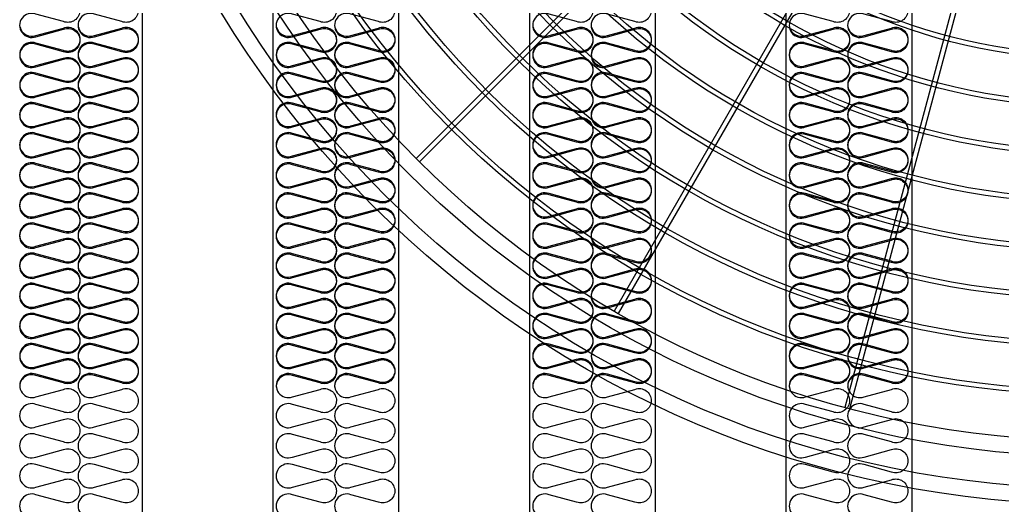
# Model space of a CAD drawing. Header units: millimetres. Extents: x 2711 to 34823, y 3042 to 25750.
# Drawn here: x 6937 to 8109, y 11351 to 11930 of the extents above; entities that cross this region are included whole.
import ezdxf

# ---------------------------------------------------------------- set-up
doc = ezdxf.new("R2010")
doc.units = ezdxf.units.MM
doc.layers.add('SMS', color=220, linetype='Continuous')
doc.layers.add('냉각탑', color=4, linetype='Continuous')

# ---------------------------------------------------------------- blocks, each defined once
blk = doc.blocks.new('A$C1FB73ED1')
for p, q in [((1233.4, 1237.6), (429.4, 433.6)), ((1237.6, 1233.4), (433.6, 429.4)), ((1245.9, 1227), (677.4, 242.3)), ((1251.1, 1224), (682.6, 239.3)), ((1260.8, 1220), (966.5, 121.7)), ((1266.6, 1218.4), (972.3, 120.1))]:
    blk.add_line(p, q)
for radius in [1280, 1260, 1220, 1200]:
    blk.add_circle((1280, 1280), radius)
at = {"ltscale": 5}
for radius in [1143, 1137, 1083, 1077, 1023, 1017, 963, 957, 903, 897, 843, 837, 783, 777, 723, 717]:
    blk.add_circle((1280, 1280), radius, dxfattribs=at)
blk = doc.blocks.new('3')
at = {"color": 7}
for p, q in [((7082.6, 14407.4), (7082.6, 10929.4)), ((7238.6, 14407.4), (7238.6, 10929.4)), ((7388.6, 14407.4), (7388.6, 10929.4)), ((7544.6, 14407.4), (7544.6, 10929.4)), ((7694.6, 14407.4), (7694.6, 10929.4)), ((7850.6, 14407.4), (7850.6, 10929.4)), ((8000.6, 14407.4), (8000.6, 10929.4))]:
    blk.add_line(p, q, dxfattribs=at)
at = {"layer": 'SMS', "color": 5, "elevation": 0}
for points in [[(7008.4, 11941, -0.524856), (6988.9, 11927.6), (6956, 11936.5, 1.449198), (6956, 11909.6), (6988.9, 11918.5, -0.524856), (7008.4, 11905.1, -0.524856), (6988.9, 11891.6), (6956, 11900.5, 1.449198), (6956, 11873.7), (6988.9, 11882.6, -0.524856), (7008.4, 11869.2, -0.524856), (6988.9, 11855.7), (6956, 11864.6, 1.449198), (6956, 11837.8), (6988.9, 11846.7, -0.524856), (7008.4, 11833.3, -0.524856), (6988.9, 11819.8), (6956, 11828.7, 1.449198), (6956, 11801.9), (6988.9, 11810.8, -0.524856), (7008.4, 11797.3, -0.524856), (6988.9, 11783.9), (6956, 11792.8, 1.449198), (6956, 11766), (6988.9, 11774.9, -0.524856), (7008.4, 11761.4, -0.524856), (6988.9, 11748), (6956, 11756.9, 1.449198), (6956, 11730), (6988.9, 11739, -0.524856), (7008.4, 11725.5, -0.524856), (6988.9, 11712.1), (6956, 11721, 1.449198), (6956, 11694.1), (6988.9, 11703, -0.524856), (7008.4, 11689.6, -0.524856), (6988.9, 11676.2), (6956, 11685.1, 1.449198), (6956, 11658.2), (6988.9, 11667.1, -0.524856), (7008.4, 11653.7, -0.524856), (6988.9, 11640.3), (6956, 11649.2, 1.449198), (6956, 11622.3), (6988.9, 11631.2, -0.524856), (7008.4, 11617.8, -0.524856), (6988.9, 11604.4), (6956, 11613.3, 1.449198), (6956, 11586.4), (6988.9, 11595.3, -0.524856), (7008.4, 11581.9, -0.524856), (6988.9, 11568.5), (6956, 11577.4, 1.449198), (6956, 11550.5), (6988.9, 11559.4, -0.524856), (7008.4, 11546, -0.524856), (6988.9, 11532.5), (6956, 11541.4, 0.440524), (6937.1, 11531.9, 0.440524)], [(7078, 11941, -0.524856), (7058.5, 11927.6), (7025.7, 11936.5, 1.449198), (7025.7, 11909.6), (7058.5, 11918.5, -0.524856), (7078, 11905.1, -0.524856), (7058.5, 11891.6), (7025.7, 11900.5, 1.449198), (7025.7, 11873.7), (7058.5, 11882.6, -0.524856), (7078, 11869.2, -0.524856), (7058.5, 11855.7), (7025.7, 11864.6, 1.449198), (7025.7, 11837.8), (7058.5, 11846.7, -0.524856), (7078, 11833.3, -0.524856), (7058.5, 11819.8), (7025.7, 11828.7, 1.449198), (7025.7, 11801.9), (7058.5, 11810.8, -0.524856), (7078, 11797.3, -0.524856), (7058.5, 11783.9), (7025.7, 11792.8, 1.449198), (7025.7, 11766), (7058.5, 11774.9, -0.524856), (7078, 11761.4, -0.524856), (7058.5, 11748), (7025.7, 11756.9, 1.449198), (7025.7, 11730), (7058.5, 11739, -0.524856), (7078, 11725.5, -0.524856), (7058.5, 11712.1), (7025.7, 11721, 1.449198), (7025.7, 11694.1), (7058.5, 11703, -0.524856), (7078, 11689.6, -0.524856), (7058.5, 11676.2), (7025.7, 11685.1, 1.449198), (7025.7, 11658.2), (7058.5, 11667.1, -0.524856), (7078, 11653.7, -0.524856), (7058.5, 11640.3), (7025.7, 11649.2, 1.449198), (7025.7, 11622.3), (7058.5, 11631.2, -0.524856), (7078, 11617.8, -0.524856), (7058.5, 11604.4), (7025.7, 11613.3, 1.449198), (7025.7, 11586.4), (7058.5, 11595.3, -0.524856), (7078, 11581.9, -0.524856), (7058.5, 11568.5), (7025.7, 11577.4, 1.449198), (7025.7, 11550.5), (7058.5, 11559.4, -0.524856), (7078, 11546, -0.524856), (7058.5, 11532.5), (7025.7, 11541.4, 0.440524), (7006.7, 11531.9, 0.440524)], [(7314.4, 11941, -0.524856), (7294.9, 11927.6), (7262, 11936.5, 1.449198), (7262, 11909.6), (7294.9, 11918.5, -0.524856), (7314.4, 11905.1, -0.524856), (7294.9, 11891.6), (7262, 11900.5, 1.449198), (7262, 11873.7), (7294.9, 11882.6, -0.524856), (7314.4, 11869.2, -0.524856), (7294.9, 11855.7), (7262, 11864.6, 1.449198), (7262, 11837.8), (7294.9, 11846.7, -0.524856), (7314.4, 11833.3, -0.524856), (7294.9, 11819.8), (7262, 11828.7, 1.449198), (7262, 11801.9), (7294.9, 11810.8, -0.524856), (7314.4, 11797.3, -0.524856), (7294.9, 11783.9), (7262, 11792.8, 1.449198), (7262, 11766), (7294.9, 11774.9, -0.524856), (7314.4, 11761.4, -0.524856), (7294.9, 11748), (7262, 11756.9, 1.449198), (7262, 11730), (7294.9, 11739, -0.524856), (7314.4, 11725.5, -0.524856), (7294.9, 11712.1), (7262, 11721, 1.449198), (7262, 11694.1), (7294.9, 11703, -0.524856), (7314.4, 11689.6, -0.524856), (7294.9, 11676.2), (7262, 11685.1, 1.449198), (7262, 11658.2), (7294.9, 11667.1, -0.524856), (7314.4, 11653.7, -0.524856), (7294.9, 11640.3), (7262, 11649.2, 1.449198), (7262, 11622.3), (7294.9, 11631.2, -0.524856), (7314.4, 11617.8, -0.524856), (7294.9, 11604.4), (7262, 11613.3, 1.449198), (7262, 11586.4), (7294.9, 11595.3, -0.524856), (7314.4, 11581.9, -0.524856), (7294.9, 11568.5), (7262, 11577.4, 1.449198), (7262, 11550.5), (7294.9, 11559.4, -0.524856), (7314.4, 11546, -0.524856), (7294.9, 11532.5), (7262, 11541.4, 0.440524), (7243.1, 11531.9, 0.440524)], [(7384, 11941, -0.524856), (7364.5, 11927.6), (7331.7, 11936.5, 1.449198), (7331.7, 11909.6), (7364.5, 11918.5, -0.524856), (7384, 11905.1, -0.524856), (7364.5, 11891.6), (7331.7, 11900.5, 1.449198), (7331.7, 11873.7), (7364.5, 11882.6, -0.524856), (7384, 11869.2, -0.524856), (7364.5, 11855.7), (7331.7, 11864.6, 1.449198), (7331.7, 11837.8), (7364.5, 11846.7, -0.524856), (7384, 11833.3, -0.524856), (7364.5, 11819.8), (7331.7, 11828.7, 1.449198), (7331.7, 11801.9), (7364.5, 11810.8, -0.524856), (7384, 11797.3, -0.524856), (7364.5, 11783.9), (7331.7, 11792.8, 1.449198), (7331.7, 11766), (7364.5, 11774.9, -0.524856), (7384, 11761.4, -0.524856), (7364.5, 11748), (7331.7, 11756.9, 1.449198), (7331.7, 11730), (7364.5, 11739, -0.524856), (7384, 11725.5, -0.524856), (7364.5, 11712.1), (7331.7, 11721, 1.449198), (7331.7, 11694.1), (7364.5, 11703, -0.524856), (7384, 11689.6, -0.524856), (7364.5, 11676.2), (7331.7, 11685.1, 1.449198), (7331.7, 11658.2), (7364.5, 11667.1, -0.524856), (7384, 11653.7, -0.524856), (7364.5, 11640.3), (7331.7, 11649.2, 1.449198), (7331.7, 11622.3), (7364.5, 11631.2, -0.524856), (7384, 11617.8, -0.524856), (7364.5, 11604.4), (7331.7, 11613.3, 1.449198), (7331.7, 11586.4), (7364.5, 11595.3, -0.524856), (7384, 11581.9, -0.524856), (7364.5, 11568.5), (7331.7, 11577.4, 1.449198), (7331.7, 11550.5), (7364.5, 11559.4, -0.524856), (7384, 11546, -0.524856), (7364.5, 11532.5), (7331.7, 11541.4, 0.440524), (7312.7, 11531.9, 0.440524)], [(7620.4, 11941, -0.524856), (7600.9, 11927.6), (7568, 11936.5, 1.449198), (7568, 11909.6), (7600.9, 11918.5, -0.524856), (7620.4, 11905.1, -0.524856), (7600.9, 11891.6), (7568, 11900.5, 1.449198), (7568, 11873.7), (7600.9, 11882.6, -0.524856), (7620.4, 11869.2, -0.524856), (7600.9, 11855.7), (7568, 11864.6, 1.449198), (7568, 11837.8), (7600.9, 11846.7, -0.524856), (7620.4, 11833.3, -0.524856), (7600.9, 11819.8), (7568, 11828.7, 1.449198), (7568, 11801.9), (7600.9, 11810.8, -0.524856), (7620.4, 11797.3, -0.524856), (7600.9, 11783.9), (7568, 11792.8, 1.449198), (7568, 11766), (7600.9, 11774.9, -0.524856), (7620.4, 11761.4, -0.524856), (7600.9, 11748), (7568, 11756.9, 1.449198), (7568, 11730), (7600.9, 11739, -0.524856), (7620.4, 11725.5, -0.524856), (7600.9, 11712.1), (7568, 11721, 1.449198), (7568, 11694.1), (7600.9, 11703, -0.524856), (7620.4, 11689.6, -0.524856), (7600.9, 11676.2), (7568, 11685.1, 1.449198), (7568, 11658.2), (7600.9, 11667.1, -0.524856), (7620.4, 11653.7, -0.524856), (7600.9, 11640.3), (7568, 11649.2, 1.449198), (7568, 11622.3), (7600.9, 11631.2, -0.524856), (7620.4, 11617.8, -0.524856), (7600.9, 11604.4), (7568, 11613.3, 1.449198), (7568, 11586.4), (7600.9, 11595.3, -0.524856), (7620.4, 11581.9, -0.524856), (7600.9, 11568.5), (7568, 11577.4, 1.449198), (7568, 11550.5), (7600.9, 11559.4, -0.524856), (7620.4, 11546, -0.524856), (7600.9, 11532.5), (7568, 11541.4, 0.440524), (7549.1, 11531.9, 0.440524)], [(7690, 11941, -0.524856), (7670.5, 11927.6), (7637.7, 11936.5, 1.449198), (7637.7, 11909.6), (7670.5, 11918.5, -0.524856), (7690, 11905.1, -0.524856), (7670.5, 11891.6), (7637.7, 11900.5, 1.449198), (7637.7, 11873.7), (7670.5, 11882.6, -0.524856), (7690, 11869.2, -0.524856), (7670.5, 11855.7), (7637.7, 11864.6, 1.449198), (7637.7, 11837.8), (7670.5, 11846.7, -0.524856), (7690, 11833.3, -0.524856), (7670.5, 11819.8), (7637.7, 11828.7, 1.449198), (7637.7, 11801.9), (7670.5, 11810.8, -0.524856), (7690, 11797.3, -0.524856), (7670.5, 11783.9), (7637.7, 11792.8, 1.449198), (7637.7, 11766), (7670.5, 11774.9, -0.524856), (7690, 11761.4, -0.524856), (7670.5, 11748), (7637.7, 11756.9, 1.449198), (7637.7, 11730), (7670.5, 11739, -0.524856), (7690, 11725.5, -0.524856), (7670.5, 11712.1), (7637.7, 11721, 1.449198), (7637.7, 11694.1), (7670.5, 11703, -0.524856), (7690, 11689.6, -0.524856), (7670.5, 11676.2), (7637.7, 11685.1, 1.449198), (7637.7, 11658.2), (7670.5, 11667.1, -0.524856), (7690, 11653.7, -0.524856), (7670.5, 11640.3), (7637.7, 11649.2, 1.449198), (7637.7, 11622.3), (7670.5, 11631.2, -0.524856), (7690, 11617.8, -0.524856), (7670.5, 11604.4), (7637.7, 11613.3, 1.449198), (7637.7, 11586.4), (7670.5, 11595.3, -0.524856), (7690, 11581.9, -0.524856), (7670.5, 11568.5), (7637.7, 11577.4, 1.449198), (7637.7, 11550.5), (7670.5, 11559.4, -0.524856), (7690, 11546, -0.524856), (7670.5, 11532.5), (7637.7, 11541.4, 0.440524), (7618.7, 11531.9, 0.440524)], [(7926.4, 11941, -0.524856), (7906.9, 11927.6), (7874, 11936.5, 1.449198), (7874, 11909.6), (7906.9, 11918.5, -0.524856), (7926.4, 11905.1, -0.524856), (7906.9, 11891.6), (7874, 11900.5, 1.449198), (7874, 11873.7), (7906.9, 11882.6, -0.524856), (7926.4, 11869.2, -0.524856), (7906.9, 11855.7), (7874, 11864.6, 1.449198), (7874, 11837.8), (7906.9, 11846.7, -0.524856), (7926.4, 11833.3, -0.524856), (7906.9, 11819.8), (7874, 11828.7, 1.449198), (7874, 11801.9), (7906.9, 11810.8, -0.524856), (7926.4, 11797.3, -0.524856), (7906.9, 11783.9), (7874, 11792.8, 1.449198), (7874, 11766), (7906.9, 11774.9, -0.524856), (7926.4, 11761.4, -0.524856), (7906.9, 11748), (7874, 11756.9, 1.449198), (7874, 11730), (7906.9, 11739, -0.524856), (7926.4, 11725.5, -0.524856), (7906.9, 11712.1), (7874, 11721, 1.449198), (7874, 11694.1), (7906.9, 11703, -0.524856), (7926.4, 11689.6, -0.524856), (7906.9, 11676.2), (7874, 11685.1, 1.449198), (7874, 11658.2), (7906.9, 11667.1, -0.524856), (7926.4, 11653.7, -0.524856), (7906.9, 11640.3), (7874, 11649.2, 1.449198), (7874, 11622.3), (7906.9, 11631.2, -0.524856), (7926.4, 11617.8, -0.524856), (7906.9, 11604.4), (7874, 11613.3, 1.449198), (7874, 11586.4), (7906.9, 11595.3, -0.524856), (7926.4, 11581.9, -0.524856), (7906.9, 11568.5), (7874, 11577.4, 1.449198), (7874, 11550.5), (7906.9, 11559.4, -0.524856), (7926.4, 11546, -0.524856), (7906.9, 11532.5), (7874, 11541.4, 0.440524), (7855.1, 11531.9, 0.440524)], [(7996, 11941, -0.524856), (7976.5, 11927.6), (7943.7, 11936.5, 1.449198), (7943.7, 11909.6), (7976.5, 11918.5, -0.524856), (7996, 11905.1, -0.524856), (7976.5, 11891.6), (7943.7, 11900.5, 1.449198), (7943.7, 11873.7), (7976.5, 11882.6, -0.524856), (7996, 11869.2, -0.524856), (7976.5, 11855.7), (7943.7, 11864.6, 1.449198), (7943.7, 11837.8), (7976.5, 11846.7, -0.524856), (7996, 11833.3, -0.524856), (7976.5, 11819.8), (7943.7, 11828.7, 1.449198), (7943.7, 11801.9), (7976.5, 11810.8, -0.524856), (7996, 11797.3, -0.524856), (7976.5, 11783.9), (7943.7, 11792.8, 1.449198), (7943.7, 11766), (7976.5, 11774.9, -0.524856), (7996, 11761.4, -0.524856), (7976.5, 11748), (7943.7, 11756.9, 1.449198), (7943.7, 11730), (7976.5, 11739, -0.524856), (7996, 11725.5, -0.524856), (7976.5, 11712.1), (7943.7, 11721, 1.449198), (7943.7, 11694.1), (7976.5, 11703, -0.524856), (7996, 11689.6, -0.524856), (7976.5, 11676.2), (7943.7, 11685.1, 1.449198), (7943.7, 11658.2), (7976.5, 11667.1, -0.524856), (7996, 11653.7, -0.524856), (7976.5, 11640.3), (7943.7, 11649.2, 1.449198), (7943.7, 11622.3), (7976.5, 11631.2, -0.524856), (7996, 11617.8, -0.524856), (7976.5, 11604.4), (7943.7, 11613.3, 1.449198), (7943.7, 11586.4), (7976.5, 11595.3, -0.524856), (7996, 11581.9, -0.524856), (7976.5, 11568.5), (7943.7, 11577.4, 1.449198), (7943.7, 11550.5), (7976.5, 11559.4, -0.524856), (7996, 11546, -0.524856), (7976.5, 11532.5), (7943.7, 11541.4, 0.440524), (7924.7, 11531.9, 0.440524)], [(6937, 11920.8, 0.446849), (6956, 11911), (6988.9, 11919.9, -0.524856), (7008.4, 11906.5, -0.524856), (6988.9, 11893), (6956, 11901.9, 1.449198), (6956, 11875.1), (6988.9, 11884, -0.524856), (7008.4, 11870.5, -0.524856), (6988.9, 11857.1), (6956, 11866, 1.449198), (6956, 11839.2), (6988.9, 11848.1, -0.524856), (7008.4, 11834.6, -0.524856), (6988.9, 11821.2), (6956, 11830.1, 1.449198), (6956, 11803.2), (6988.9, 11812.2, -0.524856), (7008.4, 11798.7, -0.524856), (6988.9, 11785.3), (6956, 11794.2, 1.449198), (6956, 11767.3), (6988.9, 11776.2, -0.524856), (7008.4, 11762.8, -0.524856), (6988.9, 11749.4), (6956, 11758.3, 1.449198), (6956, 11731.4), (6988.9, 11740.3, -0.524856), (7008.4, 11726.9, -0.524856), (6988.9, 11713.5), (6956, 11722.4, 1.449198), (6956, 11695.5), (6988.9, 11704.4, -0.524856), (7008.4, 11691, -0.524856), (6988.9, 11677.6), (6956, 11686.5, 1.449198), (6956, 11659.6), (6988.9, 11668.5, -0.524856), (7008.4, 11655.1, -0.524856), (6988.9, 11641.7), (6956, 11650.6, 1.449198), (6956, 11623.7), (6988.9, 11632.6, -0.524856), (7008.4, 11619.2, -0.524856), (6988.9, 11605.7), (6956, 11614.6, 1.449198), (6956, 11587.8), (6988.9, 11596.7, -0.524856), (7008.4, 11583.3, -0.524856), (6988.9, 11569.8), (6956, 11578.7, 1.449198), (6956, 11551.9), (6988.9, 11560.8, -0.524856), (7008.4, 11547.4, -0.524856), (6988.9, 11533.9), (6956, 11542.8, 1.449198), (6956, 11516), (6988.9, 11524.9, -0.524856), (7008.4, 11511.4, -0.524856), (6988.9, 11498), (6956, 11506.9, 1.449198), (6956, 11480.1), (6988.9, 11489, -0.524856), (7008.4, 11475.5, -0.524856), (6988.9, 11462.1), (6956, 11471, 1.449198), (6956, 11444.1), (6988.9, 11453.1, -0.524856), (7008.4, 11439.6, -0.524856), (6988.9, 11426.2), (6956, 11435.1, 1.449198), (6956, 11408.2), (6988.9, 11417.1, -0.524856), (7008.4, 11403.7, -0.524856), (6988.9, 11390.3), (6956, 11399.2, 1.449198), (6956, 11372.3), (6988.9, 11381.2, -0.524856), (7008.4, 11367.8, -0.524856), (6988.9, 11354.4), (6956, 11363.3, 1.449198), (6956, 11336.4)], [(7006.6, 11920.8, 0.446849), (7025.7, 11911), (7058.5, 11919.9, -0.524856), (7078, 11906.5, -0.524856), (7058.5, 11893), (7025.7, 11901.9, 1.449198), (7025.7, 11875.1), (7058.5, 11884, -0.524856), (7078, 11870.5, -0.524856), (7058.5, 11857.1), (7025.7, 11866, 1.449198), (7025.7, 11839.2), (7058.5, 11848.1, -0.524856), (7078, 11834.6, -0.524856), (7058.5, 11821.2), (7025.7, 11830.1, 1.449198), (7025.7, 11803.2), (7058.5, 11812.2, -0.524856), (7078, 11798.7, -0.524856), (7058.5, 11785.3), (7025.7, 11794.2, 1.449198), (7025.7, 11767.3), (7058.5, 11776.2, -0.524856), (7078, 11762.8, -0.524856), (7058.5, 11749.4), (7025.7, 11758.3, 1.449198), (7025.7, 11731.4), (7058.5, 11740.3, -0.524856), (7078, 11726.9, -0.524856), (7058.5, 11713.5), (7025.7, 11722.4, 1.449198), (7025.7, 11695.5), (7058.5, 11704.4, -0.524856), (7078, 11691, -0.524856), (7058.5, 11677.6), (7025.7, 11686.5, 1.449198), (7025.7, 11659.6), (7058.5, 11668.5, -0.524856), (7078, 11655.1, -0.524856), (7058.5, 11641.7), (7025.7, 11650.6, 1.449198), (7025.7, 11623.7), (7058.5, 11632.6, -0.524856), (7078, 11619.2, -0.524856), (7058.5, 11605.7), (7025.7, 11614.6, 1.449198), (7025.7, 11587.8), (7058.5, 11596.7, -0.524856), (7078, 11583.3, -0.524856), (7058.5, 11569.8), (7025.7, 11578.7, 1.449198), (7025.7, 11551.9), (7058.5, 11560.8, -0.524856), (7078, 11547.4, -0.524856), (7058.5, 11533.9), (7025.7, 11542.8, 1.449198), (7025.7, 11516), (7058.5, 11524.9, -0.524856), (7078, 11511.4, -0.524856), (7058.5, 11498), (7025.7, 11506.9, 1.449198), (7025.7, 11480.1), (7058.5, 11489, -0.524856), (7078, 11475.5, -0.524856), (7058.5, 11462.1), (7025.7, 11471, 1.449198), (7025.7, 11444.1), (7058.5, 11453.1, -0.524856), (7078, 11439.6, -0.524856), (7058.5, 11426.2), (7025.7, 11435.1, 1.449198), (7025.7, 11408.2), (7058.5, 11417.1, -0.524856), (7078, 11403.7, -0.524856), (7058.5, 11390.3), (7025.7, 11399.2, 1.449198), (7025.7, 11372.3), (7058.5, 11381.2, -0.524856), (7078, 11367.8, -0.524856), (7058.5, 11354.4), (7025.7, 11363.3, 1.449198), (7025.7, 11336.4)], [(7243, 11920.8, 0.446849), (7262, 11911), (7294.9, 11919.9, -0.524856), (7314.4, 11906.5, -0.524856), (7294.9, 11893), (7262, 11901.9, 1.449198), (7262, 11875.1), (7294.9, 11884, -0.524856), (7314.4, 11870.5, -0.524856), (7294.9, 11857.1), (7262, 11866, 1.449198), (7262, 11839.2), (7294.9, 11848.1, -0.524856), (7314.4, 11834.6, -0.524856), (7294.9, 11821.2), (7262, 11830.1, 1.449198), (7262, 11803.2), (7294.9, 11812.2, -0.524856), (7314.4, 11798.7, -0.524856), (7294.9, 11785.3), (7262, 11794.2, 1.449198), (7262, 11767.3), (7294.9, 11776.2, -0.524856), (7314.4, 11762.8, -0.524856), (7294.9, 11749.4), (7262, 11758.3, 1.449198), (7262, 11731.4), (7294.9, 11740.3, -0.524856), (7314.4, 11726.9, -0.524856), (7294.9, 11713.5), (7262, 11722.4, 1.449198), (7262, 11695.5), (7294.9, 11704.4, -0.524856), (7314.4, 11691, -0.524856), (7294.9, 11677.6), (7262, 11686.5, 1.449198), (7262, 11659.6), (7294.9, 11668.5, -0.524856), (7314.4, 11655.1, -0.524856), (7294.9, 11641.7), (7262, 11650.6, 1.449198), (7262, 11623.7), (7294.9, 11632.6, -0.524856), (7314.4, 11619.2, -0.524856), (7294.9, 11605.7), (7262, 11614.6, 1.449198), (7262, 11587.8), (7294.9, 11596.7, -0.524856), (7314.4, 11583.3, -0.524856), (7294.9, 11569.8), (7262, 11578.7, 1.449198), (7262, 11551.9), (7294.9, 11560.8, -0.524856), (7314.4, 11547.4, -0.524856), (7294.9, 11533.9), (7262, 11542.8, 1.449198), (7262, 11516), (7294.9, 11524.9, -0.524856), (7314.4, 11511.4, -0.524856), (7294.9, 11498), (7262, 11506.9, 1.449198), (7262, 11480.1), (7294.9, 11489, -0.524856), (7314.4, 11475.5, -0.524856), (7294.9, 11462.1), (7262, 11471, 1.449198), (7262, 11444.1), (7294.9, 11453.1, -0.524856), (7314.4, 11439.6, -0.524856), (7294.9, 11426.2), (7262, 11435.1, 1.449198), (7262, 11408.2), (7294.9, 11417.1, -0.524856), (7314.4, 11403.7, -0.524856), (7294.9, 11390.3), (7262, 11399.2, 1.449198), (7262, 11372.3), (7294.9, 11381.2, -0.524856), (7314.4, 11367.8, -0.524856), (7294.9, 11354.4), (7262, 11363.3, 1.449198), (7262, 11336.4)], [(7312.6, 11920.8, 0.446849), (7331.7, 11911), (7364.5, 11919.9, -0.524856), (7384, 11906.5, -0.524856), (7364.5, 11893), (7331.7, 11901.9, 1.449198), (7331.7, 11875.1), (7364.5, 11884, -0.524856), (7384, 11870.5, -0.524856), (7364.5, 11857.1), (7331.7, 11866, 1.449198), (7331.7, 11839.2), (7364.5, 11848.1, -0.524856), (7384, 11834.6, -0.524856), (7364.5, 11821.2), (7331.7, 11830.1, 1.449198), (7331.7, 11803.2), (7364.5, 11812.2, -0.524856), (7384, 11798.7, -0.524856), (7364.5, 11785.3), (7331.7, 11794.2, 1.449198), (7331.7, 11767.3), (7364.5, 11776.2, -0.524856), (7384, 11762.8, -0.524856), (7364.5, 11749.4), (7331.7, 11758.3, 1.449198), (7331.7, 11731.4), (7364.5, 11740.3, -0.524856), (7384, 11726.9, -0.524856), (7364.5, 11713.5), (7331.7, 11722.4, 1.449198), (7331.7, 11695.5), (7364.5, 11704.4, -0.524856), (7384, 11691, -0.524856), (7364.5, 11677.6), (7331.7, 11686.5, 1.449198), (7331.7, 11659.6), (7364.5, 11668.5, -0.524856), (7384, 11655.1, -0.524856), (7364.5, 11641.7), (7331.7, 11650.6, 1.449198), (7331.7, 11623.7), (7364.5, 11632.6, -0.524856), (7384, 11619.2, -0.524856), (7364.5, 11605.7), (7331.7, 11614.6, 1.449198), (7331.7, 11587.8), (7364.5, 11596.7, -0.524856), (7384, 11583.3, -0.524856), (7364.5, 11569.8), (7331.7, 11578.7, 1.449198), (7331.7, 11551.9), (7364.5, 11560.8, -0.524856), (7384, 11547.4, -0.524856), (7364.5, 11533.9), (7331.7, 11542.8, 1.449198), (7331.7, 11516), (7364.5, 11524.9, -0.524856), (7384, 11511.4, -0.524856), (7364.5, 11498), (7331.7, 11506.9, 1.449198), (7331.7, 11480.1), (7364.5, 11489, -0.524856), (7384, 11475.5, -0.524856), (7364.5, 11462.1), (7331.7, 11471, 1.449198), (7331.7, 11444.1), (7364.5, 11453.1, -0.524856), (7384, 11439.6, -0.524856), (7364.5, 11426.2), (7331.7, 11435.1, 1.449198), (7331.7, 11408.2), (7364.5, 11417.1, -0.524856), (7384, 11403.7, -0.524856), (7364.5, 11390.3), (7331.7, 11399.2, 1.449198), (7331.7, 11372.3), (7364.5, 11381.2, -0.524856), (7384, 11367.8, -0.524856), (7364.5, 11354.4), (7331.7, 11363.3, 1.449198), (7331.7, 11336.4)], [(7549, 11920.8, 0.446849), (7568, 11911), (7600.9, 11919.9, -0.524856), (7620.4, 11906.5, -0.524856), (7600.9, 11893), (7568, 11901.9, 1.449198), (7568, 11875.1), (7600.9, 11884, -0.524856), (7620.4, 11870.5, -0.524856), (7600.9, 11857.1), (7568, 11866, 1.449198), (7568, 11839.2), (7600.9, 11848.1, -0.524856), (7620.4, 11834.6, -0.524856), (7600.9, 11821.2), (7568, 11830.1, 1.449198), (7568, 11803.2), (7600.9, 11812.2, -0.524856), (7620.4, 11798.7, -0.524856), (7600.9, 11785.3), (7568, 11794.2, 1.449198), (7568, 11767.3), (7600.9, 11776.2, -0.524856), (7620.4, 11762.8, -0.524856), (7600.9, 11749.4), (7568, 11758.3, 1.449198), (7568, 11731.4), (7600.9, 11740.3, -0.524856), (7620.4, 11726.9, -0.524856), (7600.9, 11713.5), (7568, 11722.4, 1.449198), (7568, 11695.5), (7600.9, 11704.4, -0.524856), (7620.4, 11691, -0.524856), (7600.9, 11677.6), (7568, 11686.5, 1.449198), (7568, 11659.6), (7600.9, 11668.5, -0.524856), (7620.4, 11655.1, -0.524856), (7600.9, 11641.7), (7568, 11650.6, 1.449198), (7568, 11623.7), (7600.9, 11632.6, -0.524856), (7620.4, 11619.2, -0.524856), (7600.9, 11605.7), (7568, 11614.6, 1.449198), (7568, 11587.8), (7600.9, 11596.7, -0.524856), (7620.4, 11583.3, -0.524856), (7600.9, 11569.8), (7568, 11578.7, 1.449198), (7568, 11551.9), (7600.9, 11560.8, -0.524856), (7620.4, 11547.4, -0.524856), (7600.9, 11533.9), (7568, 11542.8, 1.449198), (7568, 11516), (7600.9, 11524.9, -0.524856), (7620.4, 11511.4, -0.524856), (7600.9, 11498), (7568, 11506.9, 1.449198), (7568, 11480.1), (7600.9, 11489, -0.524856), (7620.4, 11475.5, -0.524856), (7600.9, 11462.1), (7568, 11471, 1.449198), (7568, 11444.1), (7600.9, 11453.1, -0.524856), (7620.4, 11439.6, -0.524856), (7600.9, 11426.2), (7568, 11435.1, 1.449198), (7568, 11408.2), (7600.9, 11417.1, -0.524856), (7620.4, 11403.7, -0.524856), (7600.9, 11390.3), (7568, 11399.2, 1.449198), (7568, 11372.3), (7600.9, 11381.2, -0.524856), (7620.4, 11367.8, -0.524856), (7600.9, 11354.4), (7568, 11363.3, 1.449198), (7568, 11336.4)], [(7618.6, 11920.8, 0.446849), (7637.7, 11911), (7670.5, 11919.9, -0.524856), (7690, 11906.5, -0.524856), (7670.5, 11893), (7637.7, 11901.9, 1.449198), (7637.7, 11875.1), (7670.5, 11884, -0.524856), (7690, 11870.5, -0.524856), (7670.5, 11857.1), (7637.7, 11866, 1.449198), (7637.7, 11839.2), (7670.5, 11848.1, -0.524856), (7690, 11834.6, -0.524856), (7670.5, 11821.2), (7637.7, 11830.1, 1.449198), (7637.7, 11803.2), (7670.5, 11812.2, -0.524856), (7690, 11798.7, -0.524856), (7670.5, 11785.3), (7637.7, 11794.2, 1.449198), (7637.7, 11767.3), (7670.5, 11776.2, -0.524856), (7690, 11762.8, -0.524856), (7670.5, 11749.4), (7637.7, 11758.3, 1.449198), (7637.7, 11731.4), (7670.5, 11740.3, -0.524856), (7690, 11726.9, -0.524856), (7670.5, 11713.5), (7637.7, 11722.4, 1.449198), (7637.7, 11695.5), (7670.5, 11704.4, -0.524856), (7690, 11691, -0.524856), (7670.5, 11677.6), (7637.7, 11686.5, 1.449198), (7637.7, 11659.6), (7670.5, 11668.5, -0.524856), (7690, 11655.1, -0.524856), (7670.5, 11641.7), (7637.7, 11650.6, 1.449198), (7637.7, 11623.7), (7670.5, 11632.6, -0.524856), (7690, 11619.2, -0.524856), (7670.5, 11605.7), (7637.7, 11614.6, 1.449198), (7637.7, 11587.8), (7670.5, 11596.7, -0.524856), (7690, 11583.3, -0.524856), (7670.5, 11569.8), (7637.7, 11578.7, 1.449198), (7637.7, 11551.9), (7670.5, 11560.8, -0.524856), (7690, 11547.4, -0.524856), (7670.5, 11533.9), (7637.7, 11542.8, 1.449198), (7637.7, 11516), (7670.5, 11524.9, -0.524856), (7690, 11511.4, -0.524856), (7670.5, 11498), (7637.7, 11506.9, 1.449198), (7637.7, 11480.1), (7670.5, 11489, -0.524856), (7690, 11475.5, -0.524856), (7670.5, 11462.1), (7637.7, 11471, 1.449198), (7637.7, 11444.1), (7670.5, 11453.1, -0.524856), (7690, 11439.6, -0.524856), (7670.5, 11426.2), (7637.7, 11435.1, 1.449198), (7637.7, 11408.2), (7670.5, 11417.1, -0.524856), (7690, 11403.7, -0.524856), (7670.5, 11390.3), (7637.7, 11399.2, 1.449198), (7637.7, 11372.3), (7670.5, 11381.2, -0.524856), (7690, 11367.8, -0.524856), (7670.5, 11354.4), (7637.7, 11363.3, 1.449198), (7637.7, 11336.4)], [(7855, 11920.8, 0.446849), (7874, 11911), (7906.9, 11919.9, -0.524856), (7926.4, 11906.5, -0.524856), (7906.9, 11893), (7874, 11901.9, 1.449198), (7874, 11875.1), (7906.9, 11884, -0.524856), (7926.4, 11870.5, -0.524856), (7906.9, 11857.1), (7874, 11866, 1.449198), (7874, 11839.2), (7906.9, 11848.1, -0.524856), (7926.4, 11834.6, -0.524856), (7906.9, 11821.2), (7874, 11830.1, 1.449198), (7874, 11803.2), (7906.9, 11812.2, -0.524856), (7926.4, 11798.7, -0.524856), (7906.9, 11785.3), (7874, 11794.2, 1.449198), (7874, 11767.3), (7906.9, 11776.2, -0.524856), (7926.4, 11762.8, -0.524856), (7906.9, 11749.4), (7874, 11758.3, 1.449198), (7874, 11731.4), (7906.9, 11740.3, -0.524856), (7926.4, 11726.9, -0.524856), (7906.9, 11713.5), (7874, 11722.4, 1.449198), (7874, 11695.5), (7906.9, 11704.4, -0.524856), (7926.4, 11691, -0.524856), (7906.9, 11677.6), (7874, 11686.5, 1.449198), (7874, 11659.6), (7906.9, 11668.5, -0.524856), (7926.4, 11655.1, -0.524856), (7906.9, 11641.7), (7874, 11650.6, 1.449198), (7874, 11623.7), (7906.9, 11632.6, -0.524856), (7926.4, 11619.2, -0.524856), (7906.9, 11605.7), (7874, 11614.6, 1.449198), (7874, 11587.8), (7906.9, 11596.7, -0.524856), (7926.4, 11583.3, -0.524856), (7906.9, 11569.8), (7874, 11578.7, 1.449198), (7874, 11551.9), (7906.9, 11560.8, -0.524856), (7926.4, 11547.4, -0.524856), (7906.9, 11533.9), (7874, 11542.8, 1.449198), (7874, 11516), (7906.9, 11524.9, -0.524856), (7926.4, 11511.4, -0.524856), (7906.9, 11498), (7874, 11506.9, 1.449198), (7874, 11480.1), (7906.9, 11489, -0.524856), (7926.4, 11475.5, -0.524856), (7906.9, 11462.1), (7874, 11471, 1.449198), (7874, 11444.1), (7906.9, 11453.1, -0.524856), (7926.4, 11439.6, -0.524856), (7906.9, 11426.2), (7874, 11435.1, 1.449198), (7874, 11408.2), (7906.9, 11417.1, -0.524856), (7926.4, 11403.7, -0.524856), (7906.9, 11390.3), (7874, 11399.2, 1.449198), (7874, 11372.3), (7906.9, 11381.2, -0.524856), (7926.4, 11367.8, -0.524856), (7906.9, 11354.4), (7874, 11363.3, 1.449198), (7874, 11336.4)], [(7924.6, 11920.8, 0.446849), (7943.7, 11911), (7976.5, 11919.9, -0.524856), (7996, 11906.5, -0.524856), (7976.5, 11893), (7943.7, 11901.9, 1.449198), (7943.7, 11875.1), (7976.5, 11884, -0.524856), (7996, 11870.5, -0.524856), (7976.5, 11857.1), (7943.7, 11866, 1.449198), (7943.7, 11839.2), (7976.5, 11848.1, -0.524856), (7996, 11834.6, -0.524856), (7976.5, 11821.2), (7943.7, 11830.1, 1.449198), (7943.7, 11803.2), (7976.5, 11812.2, -0.524856), (7996, 11798.7, -0.524856), (7976.5, 11785.3), (7943.7, 11794.2, 1.449198), (7943.7, 11767.3), (7976.5, 11776.2, -0.524856), (7996, 11762.8, -0.524856), (7976.5, 11749.4), (7943.7, 11758.3, 1.449198), (7943.7, 11731.4), (7976.5, 11740.3, -0.524856), (7996, 11726.9, -0.524856), (7976.5, 11713.5), (7943.7, 11722.4, 1.449198), (7943.7, 11695.5), (7976.5, 11704.4, -0.524856), (7996, 11691, -0.524856), (7976.5, 11677.6), (7943.7, 11686.5, 1.449198), (7943.7, 11659.6), (7976.5, 11668.5, -0.524856), (7996, 11655.1, -0.524856), (7976.5, 11641.7), (7943.7, 11650.6, 1.449198), (7943.7, 11623.7), (7976.5, 11632.6, -0.524856), (7996, 11619.2, -0.524856), (7976.5, 11605.7), (7943.7, 11614.6, 1.449198), (7943.7, 11587.8), (7976.5, 11596.7, -0.524856), (7996, 11583.3, -0.524856), (7976.5, 11569.8), (7943.7, 11578.7, 1.449198), (7943.7, 11551.9), (7976.5, 11560.8, -0.524856), (7996, 11547.4, -0.524856), (7976.5, 11533.9), (7943.7, 11542.8, 1.449198), (7943.7, 11516), (7976.5, 11524.9, -0.524856), (7996, 11511.4, -0.524856), (7976.5, 11498), (7943.7, 11506.9, 1.449198), (7943.7, 11480.1), (7976.5, 11489, -0.524856), (7996, 11475.5, -0.524856), (7976.5, 11462.1), (7943.7, 11471, 1.449198), (7943.7, 11444.1), (7976.5, 11453.1, -0.524856), (7996, 11439.6, -0.524856), (7976.5, 11426.2), (7943.7, 11435.1, 1.449198), (7943.7, 11408.2), (7976.5, 11417.1, -0.524856), (7996, 11403.7, -0.524856), (7976.5, 11390.3), (7943.7, 11399.2, 1.449198), (7943.7, 11372.3), (7976.5, 11381.2, -0.524856), (7996, 11367.8, -0.524856), (7976.5, 11354.4), (7943.7, 11363.3, 1.449198), (7943.7, 11336.4)], [(6956, 11541.4, 1.449198), (6956, 11514.6), (6988.9, 11523.5, -0.524856), (7008.4, 11510.1, -0.524856), (6988.9, 11496.6), (6956, 11505.5, 0.54148), (6936.6, 11491.4, 0.54148)], [(7025.7, 11541.4, 1.449198), (7025.7, 11514.6), (7058.5, 11523.5, -0.524856), (7078, 11510.1, -0.524856), (7058.5, 11496.6), (7025.7, 11505.5, 0.54148), (7006.2, 11491.4, 0.54148)], [(7262, 11541.4, 1.449198), (7262, 11514.6), (7294.9, 11523.5, -0.524856), (7314.4, 11510.1, -0.524856), (7294.9, 11496.6), (7262, 11505.5, 0.54148), (7242.6, 11491.4, 0.54148)], [(7331.7, 11541.4, 1.449198), (7331.7, 11514.6), (7364.5, 11523.5, -0.524856), (7384, 11510.1, -0.524856), (7364.5, 11496.6), (7331.7, 11505.5, 0.54148), (7312.2, 11491.4, 0.54148)], [(7568, 11541.4, 1.449198), (7568, 11514.6), (7600.9, 11523.5, -0.524856), (7620.4, 11510.1, -0.524856), (7600.9, 11496.6), (7568, 11505.5, 0.54148), (7548.6, 11491.4, 0.54148)], [(7637.7, 11541.4, 1.449198), (7637.7, 11514.6), (7670.5, 11523.5, -0.524856), (7690, 11510.1, -0.524856), (7670.5, 11496.6), (7637.7, 11505.5, 0.54148), (7618.2, 11491.4, 0.54148)], [(7874, 11541.4, 1.449198), (7874, 11514.6), (7906.9, 11523.5, -0.524856), (7926.4, 11510.1, -0.524856), (7906.9, 11496.6), (7874, 11505.5, 0.54148), (7854.6, 11491.4, 0.54148)], [(7943.7, 11541.4, 1.449198), (7943.7, 11514.6), (7976.5, 11523.5, -0.524856), (7996, 11510.1, -0.524856), (7976.5, 11496.6), (7943.7, 11505.5, 0.54148), (7924.2, 11491.4, 0.54148)]]:
    blk.add_lwpolyline(points, format="xyb", dxfattribs=at)
at = {"layer": '냉각탑', "xscale": 0.9523437499999998, "yscale": 0.9523437499999998, "zscale": 0.9523437499999998}
blk.add_blockref('A$C1FB73ED1', (7000.5, 11351.4), dxfattribs=at)

msp = doc.modelspace()

# ---------------------------------------------------------------- block references
msp.add_blockref('3', (0, 0))

doc.saveas('drawing.dxf')
